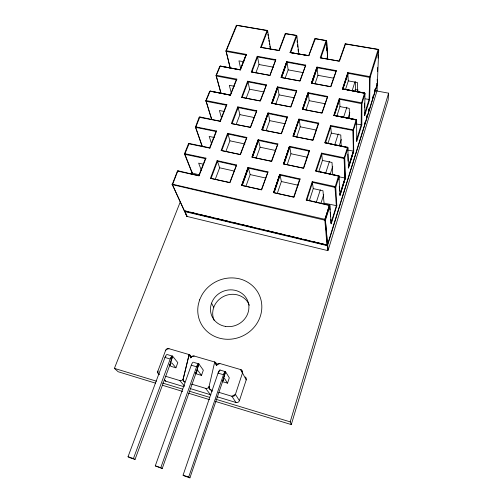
<?xml version="1.0" encoding="UTF-8"?>
<svg xmlns="http://www.w3.org/2000/svg" width="503" height="503" viewBox="0 0 503 503"><rect width="100%" height="100%" fill="white"/><g stroke="black" fill="none" stroke-linecap="round" stroke-linejoin="round"><path stroke-width="0.75" d="M353.735 151.045L348.485 168.033L347.862 147.706L324.825 142.783L330.59 125.473L353.427 129.944L353.735 151.045L348.265 167.31L353.269 151.126L353.295 130.478L356.715 120.23L356.225 119.739L333.759 115.464L339.28 98.575L361.896 102.895L361.82 124.907L356.721 141.261L356.338 140.563L361.173 124.951L361.38 103.618L364.568 92.892L342.417 88.981L347.774 72.602L370.114 76.663L369.667 99.531L364.719 115.407L364.342 114.715L369.032 99.556L369.768 76.494L378.111 49.527L378.495 49.401L345.265 43.78L339.154 61.115L320.254 57.82L326.164 40.397L326.661 41.057L327.679 59.367L326.585 40.756M357.52 91.93L357.532 82.574L348.296 80.882L347.774 72.602M345.41 177.974L339.997 195.485L338.947 176.188L315.601 170.97L321.555 153.101L344.756 157.911L345.41 177.974L339.77 194.755L344.932 178.075L344.077 158.256L347.504 147.247L347.818 147.322M364.424 107.743L364.474 103.09M364.719 115.407L364.939 93.187L343.027 88.893L348.12 73.287L369.598 77.393L370.283 76.915L378.721 50.036L378.199 49.307L378.721 50.036L377.351 83.63L327.352 245.244L184.425 210.964L172.139 184.142L325.309 219.415L327.673 245.011L327.12 245.043M331.238 223.791L329.735 205.608L306.214 200.012L312.231 181.621L335.734 186.726L336.821 205.733L331.238 223.791L331.012 223.055L336.331 205.859L335.023 187.386L338.582 175.717L338.903 175.786L338.582 175.717M327.598 250.444L328.17 250.161L377.074 90.615L377.332 84.341L376.879 83.787M327.019 245.282L324.856 220.195L329.364 205.117L329.698 205.186L329.364 205.117M191.366 357.639L189.134 354.571L183.268 378.69L183.205 380.381L184.89 382.098A2.829 2.641 -46.7 0 1 183.205 380.381L183.155 379.111L189.134 354.571L169.014 348.711L166.606 349.17L165.575 350.522L157.904 371.063L157.816 372.736L159.451 374.427M377.193 79.273L377.351 83.63L376.841 83.894M377.502 71.426L377.652 67.503M378.017 58.084L378.137 54.946M327.604 250.186L327.591 250.563L186.877 216.397L184.5 210.933L184.865 210.814M211.461 118.966L205.953 100.537L226.866 104.693L226.319 105.196L205.997 101.285L205.846 100.707L209.619 91.383L210.254 91.062L230.5 95.18L236.85 79.147L216.171 75.243L216.208 75.984L236.265 79.795L236.85 79.147M376.992 90.32L376.47 90.93L388.599 93.168L388.159 100.015L291.3 424.582L215.598 401.482M221.037 93.577L216.064 75.425L219.729 66.358L220.358 66.044L240.377 69.911L246.439 54.412L226.092 50.684L226.13 51.419L245.967 54.997L246.439 54.412M190.907 357.048A2.779 2.59 -41.4 0 0 189.134 354.571L190.744 357.878L190.907 357.048L191.775 356.508A2.785 2.603 -41.2 0 1 194.208 356.049L214.693 362.015A2.798 2.647 -40.4 0 1 216.529 364.53L216.378 365.373L219.861 363.518L240.723 369.598L242.44 372.786M212.096 391.655L210.795 389.907A2.842 2.704 -47.4 0 1 209.059 388.171L208.99 386.882L214.693 362.015L216.359 364.631M202.137 146.379L195.321 126.775L216.573 131.019L216.02 131.516L195.409 127.29L199.15 117.287L199.867 116.929L220.371 121.292L226.866 104.693M286.804 235.373L184.425 210.964L172.454 184.827L177.741 171.064L177.955 170.75L199.062 175.811L205.96 158.156L184.469 153.629L184.865 154.333L205.406 158.652L205.96 158.156M208.99 386.882L209.103 386.455L209.059 388.171L210.795 389.907L212.247 390.347M199.062 175.811L177.446 171.083L172.183 184.595L324.856 220.195L329.358 205.438M183.155 379.111L183.268 378.69M222.779 381.01L225.558 371.736L220.044 370.032L218.057 373.125L183.073 475.172L184.337 475.976L189.927 477.85L222.779 381.01A4.395 0.981 -73.7 0 1 224.634 378.614L227.532 383.154L229.318 377.854L225.558 371.736L223.477 374.729L188.7 477.058L189.927 477.85M291.3 424.582L290.2 421.879L388.599 93.168M222.552 381.639L225.558 371.736A4.401 0.987 -73.8 0 0 223.703 374.094M339.28 98.575L339.632 99.273L334.376 115.357L356.187 119.626L352.905 130.673L353.552 151.114L348.667 166.914M193.561 362.342L193.41 362.21A4.357 1.157 -73.3 0 0 191.272 365.228L155.282 465.86L162.211 468.557L196.019 373.056L198.842 363.895L194.221 362.537M364.354 124.373L365.046 122.122M366.435 117.627L367.127 115.376L366.404 117.614M368.517 110.88L369.208 108.629M372.446 98.135L373.144 95.891M375.225 89.144L374.528 91.389L375.156 89.132M368.479 110.867L369.171 108.623M195.786 373.679L198.842 363.895L203.325 370.177L201.489 375.408L196.34 373.874L195.447 372.698M169.763 365.253L172.623 356.193L167.273 354.54A4.313 1.295 -72.9 0 0 164.984 357.476L128.032 456.73L129.667 457.648L135.037 459.446L169.763 365.253A4.313 1.258 -72.9 0 1 171.938 363.009L175.924 367.8L177.804 362.644L172.623 356.193A4.32 1.27 -73 0 0 170.448 358.406L133.44 458.541L135.037 459.446M320.889 203.495L323.737 194.56M330.138 174.447L332.747 166.254M339.387 145.398L341.279 139.444M347.919 118.589L349.818 112.628M169.517 365.863L172.623 356.193L170.448 358.406M316.249 202.483L320.317 189.82M325.573 173.428L329.402 161.513M334.665 145.128L338.249 133.955M343.511 117.57L346.863 107.139M352.119 90.754L354.992 81.813M309.276 200.892L313.268 188.606L312.231 181.621M318.632 172.108L322.436 160.419L321.555 153.101M327.95 143.462L331.32 133.094L330.59 125.473M336.897 115.935L339.934 106.598L339.632 99.273L361.38 103.618L362.078 103.134L365.084 93.495L342.769 88.874L347.975 72.941M345.448 89.647L348.296 80.882M356.721 141.261L356.627 120.079L334.111 115.35L339.481 98.928M306.214 200.012L306.843 199.961L312.583 182.394L335.023 187.386L335.834 187.034L339.141 176.415L338.947 175.874L315.601 170.97M316.343 170.888L321.901 153.868L344.473 158.546L348.051 147.939L347.573 147.216L324.825 142.783M325.542 142.72L330.93 126.234L353.295 130.478M217.032 396.741L235.989 402.494A2.767 2.672 -50.8 0 0 239.415 400.652L246.206 379.922A2.722 2.628 -40.6 0 0 245.244 376.973M277.285 193.41L281.378 181.52L279.982 174.755L273.94 192.517L279.781 174.384L273.575 192.618L293.721 196.987L299.581 179.464L300.109 178.955L279.781 174.384L273.575 192.618L293.997 197.245L300.109 178.955M287.219 164.544L290.935 153.748L289.709 146.65L283.862 163.859L289.508 146.291L283.503 163.953L303.384 168.09L309.062 151.107L309.584 150.598L289.508 146.291L283.503 163.953L303.667 168.31L309.584 150.598M298.939 119.06L292.991 136.231L312.747 140.092L318.248 123.631L318.77 123.116L298.939 119.06L292.991 136.231L313.036 140.28L318.77 123.116M306.132 109.585L309.194 100.682L308.282 93.005L302.787 109.189L308.088 92.659L302.441 109.264L321.819 112.955L327.673 96.469L308.088 92.659L302.441 109.264L322.115 113.112L327.673 96.469M312.803 83.328L330.622 86.642L336.312 70.627L316.959 67.044L311.483 83.152L330.917 86.774L336.312 70.627M274.217 192.574L280.146 175.101L299.581 179.464M284.126 163.934L289.873 147.002L309.062 151.107M293.727 136.181L299.14 119.412L293.362 136.112M303.032 109.277L308.44 93.344L327.157 96.991M342.769 88.874L348.12 73.287M334.111 115.35L339.632 99.273M296.688 137.03L300.203 126.813L299.298 119.758L318.248 123.631M314.947 83.963L317.921 75.318L316.959 67.044L311.483 83.152L317.154 67.383L312.061 83.19L317.305 67.723L335.803 71.149M320.254 57.82L339.456 61.215L345.586 43.792M320.82 57.87L326.661 41.057L326.202 40.674L315.243 38.706L314.671 38.964L308.748 55.732L290.086 52.545L296.349 35.311L296.864 35.965L298.87 54.355M245.929 186.299L250.173 174.591L248.312 167.788L242.025 185.286L248.111 167.424L241.66 185.381L261.384 189.662L267.992 171.894L248.111 167.424L241.66 185.381L261.629 189.908L267.992 171.894M256.247 157.86L260.108 147.216L258.423 140.098L252.336 157.055L258.228 139.74L251.972 157.143L271.45 161.193L277.87 143.952L258.228 139.74L251.972 157.143L271.702 161.406L277.87 143.952M268.036 112.898L261.849 129.824L281.208 133.609L287.439 116.866L268.036 112.898L261.849 129.824L281.46 133.785L287.439 116.866M275.638 104.404L279.09 94.891L277.738 87.208L272.016 103.165L277.549 86.868L271.67 103.234L290.665 106.856L296.726 90.597L277.549 86.868L271.67 103.234L290.923 107.007L296.726 90.597M285.075 78.399L288.169 69.873L286.968 61.932L281.416 77.424L286.779 61.599L281.076 77.487L299.838 80.914L305.73 65.113L286.779 61.599L281.076 77.487L300.102 81.033L305.73 65.113M162.211 468.557L160.797 467.708L196.585 366.794L198.842 363.895A4.364 1.132 -73.4 0 0 196.824 366.178M242.314 185.343L248.476 168.134L267.489 172.397M252.613 157.131L258.586 140.438L277.367 144.462M262.597 129.78L268.225 113.25L262.214 129.711M272.28 103.26L277.895 87.547L296.229 91.112M281.667 77.525L287.119 62.271L305.239 65.629M266.087 130.736L269.74 120.657L268.388 113.59L286.943 117.381M210.436 178.307L229.764 182.501L236.58 164.99L217.126 160.614L210.436 178.307L229.972 182.734L236.58 164.99M221.125 150.485L240.214 154.452L246.828 137.451L227.608 133.326L221.125 150.485L240.428 154.654L246.828 137.451M231.361 123.556L250.343 127.259L256.775 110.748L237.774 106.869L231.361 123.556L250.563 127.429L256.775 110.748M241.541 97.337L260.17 100.889L266.42 84.85L247.639 81.19L241.541 97.337L260.391 101.028L266.42 84.85M275.782 59.706L269.929 75.412L275.782 59.706L257.215 56.267L251.293 71.942L269.929 75.412M270.627 49.357L267.671 30.972L267.156 30.325L260.648 47.332L279.247 50.621L285.673 33.506L296.424 35.399L296.695 37.738M260.648 47.332L278.976 50.394L285.232 33.77L296.242 35.462L296.864 35.965L290.696 52.469M211.115 178.276L217.491 161.312L217.126 160.614M221.779 150.472L227.966 134.018L227.608 133.326M232.128 123.512L238.126 107.548L237.774 106.869M242.163 97.362L247.985 81.863L247.639 81.19M251.293 71.942L251.902 71.986L257.555 56.933L257.215 56.267M215.24 179.345L219.641 167.801L217.491 161.312L236.089 165.487M225.746 151.793L229.928 140.821L227.966 134.018L246.351 137.96M236.121 124.574L239.906 114.634L238.126 107.548L256.291 111.264M246.024 98.601L249.601 89.213L247.985 81.863L265.942 85.359M255.801 72.948L259.007 64.529L257.555 56.933L275.304 60.222M220.144 121.091L226.319 105.196M198.836 175.459L205.406 158.652M216.573 131.019L209.883 148.133L209.65 147.813L216.02 131.516M209.613 91.496L210.267 91.169L230.305 95.042L236.265 79.795M261.264 47.263L267.565 30.721L236.379 25.288L225.985 50.872L230.211 68.251M155.641 383.185L118.167 371.748L114.401 368.378L180.256 201.942M191.228 174.201L192.096 172.013M191.555 174.497L192.133 173.045L184.45 153.83L188.512 143.695L209.883 148.133M186.726 216.108L184.5 210.933L184.639 211.524L327.478 245.703L377.332 84.341L376.772 83.888M199.15 117.287L220.371 121.292M190.744 357.878L191.775 356.508L194.208 356.049M165.902 356.3L164.984 357.476L170.203 359.016M172.139 184.243L172.535 184.299L172.454 184.827M188.418 143.845L189.153 143.474L209.65 147.813M177.358 171.221L178.1 170.838M219.717 66.484L220.364 66.163L240.239 69.754M236.24 25.596L236.863 25.288L267.244 30.413L267.621 32.676M345.058 43.956L378.432 49.564L378.721 50.036M285.094 33.965L285.861 33.651M314.671 38.964L315.412 38.643L326.302 40.567L326.39 42.12M184.865 211.141L187.135 216.56L187.443 216.259L187.091 216.127M308.748 55.732L315.412 38.643M208.946 387.316L208.399 387.58A2.842 2.691 -47.2 0 1 205.576 388.335L191.536 384.103M183.105 379.539L182.558 379.796A2.823 2.634 -46.5 0 1 179.766 380.551L165.468 376.238M216.529 364.53L217.063 364.273A2.798 2.66 -40.2 0 1 219.861 363.518M336.821 205.733L324.033 203.105L322.97 190.763L313.268 188.606M172.139 184.142L172.63 183.972M361.82 124.907L356.067 123.945M369.667 99.531L365.191 98.833M324.856 220.195L325.573 219.817L329.937 205.821L329.446 205.061M338.859 176.779L345.221 178.056L339.997 195.485M243.942 61.768L238.944 60.857L240.78 69.024M259.007 64.529L273.406 67.169M288.169 69.873L302.856 72.564M317.921 75.318L333.803 78.229M355.124 89.521L358.211 90.094M342.417 88.981L364.461 93.086M251.902 71.986L268.96 75.161M240.377 69.911L220.22 66.151L216.202 75.727L220.974 93.068M234.36 86.283L229.311 85.315L231.43 93.627M249.601 89.213L264.157 92.018M279.09 94.891L294.079 97.771M309.194 100.682L325.265 103.775M339.934 106.598L349.283 108.397L349.44 118.148M230.5 95.18L210.116 91.181L205.979 101.034L211.694 119.123M333.759 115.464L356.08 119.833M223.772 111.377L219.39 110.49L221.496 117.771M239.906 114.634L254.021 117.482M269.74 120.657L284.912 123.719M300.203 126.813L315.821 129.963M331.32 133.094L340.783 135.005L341.191 146.392M348.019 150.051L353.269 151.126M214.341 137.514L209.173 136.42L211.6 143.795M229.928 140.821L244.955 144.003M260.108 147.216L275.455 150.466M290.935 153.748L307.496 157.257M322.436 160.419L332.018 162.45L332.735 174.711M190.084 388.536L210.92 394.855M325.19 142.657L347.504 147.53M203.13 164.135L198.647 163.142L201.282 170.177M219.641 167.801L234.084 171.014M250.173 174.591L265.836 178.068M281.378 181.52L298.141 185.249M192.133 173.045L199.716 174.969M315.978 170.838L338.576 176.019M306.843 199.961L329.748 205.262L330.075 209.902M288.326 235.737L295.173 237.378M296.695 237.749L301.259 238.843M302.781 239.208L311.91 241.396M313.432 241.761L326.359 244.86M185.626 211.002L188.675 211.732M190.197 212.096L197.05 213.744M198.572 214.108L203.143 215.209M204.664 215.573L213.8 217.768M215.322 218.139L228.268 221.245M232.078 222.163L238.925 223.81M240.453 224.175L245.018 225.275M246.539 225.64L253.393 227.287M257.203 228.199L259.485 228.752M261.007 229.117L264.056 229.846M265.578 230.217L270.149 231.311M271.67 231.676L284.616 234.788M288.42 235.706L295.274 237.353M296.795 237.718L301.366 238.812M302.888 239.183L309.741 240.83M313.545 241.742L320.398 243.389M321.926 243.754L326.491 244.854M191.272 365.228L196.585 366.794M223.477 374.729L218.057 373.125A4.395 1.019 -73.7 0 1 220.044 370.032M175.924 367.8L170.863 366.297L169.498 364.694M222.288 381.595L227.532 383.154M218.786 392.321L231.87 396.263L235.989 402.494M164.336 379.935A2.722 2.515 -47.3 0 0 165.789 381.199L184.035 386.732M114.401 368.378L156.471 381.18M162.482 383.009L182.765 389.184M189.524 391.24L209.814 397.414M215.818 399.244L290.2 421.879M162.387 385.241L182.627 391.422M188.619 393.252L209.606 399.652M378.111 49.527L378.665 49.703M128.032 456.73L133.44 458.541M155.282 465.86L160.797 467.708M183.073 475.172L188.7 477.058M189.153 143.474L184.834 154.031L192.366 173.302M184.859 210.933L184.205 210.449L184.425 210.964M199.867 116.929L195.698 127.404L202.376 146.593M164.204 379.507L165.789 381.199M179.766 380.551L184.538 386.071M236.863 25.288L226.124 51.155L230.368 68.483M205.576 388.335L210.512 394.767M201.489 375.408L198.037 370.736A4.351 1.119 -73.3 0 0 196.019 373.056M239.415 400.652L235.417 394.365L242.484 373A2.811 2.704 -38.6 0 0 240.723 369.598L246.206 379.922M211.543 303.158L213.737 307.421M214.693 362.015L216.378 365.373M267.873 34.179L268.124 35.688M268.382 37.197L268.633 38.7M268.885 40.209L269.136 41.711M269.388 43.22L269.646 44.729M269.897 46.232L270.149 47.741M297.059 40.85L297.242 42.409M297.512 44.748L297.782 47.081M298.059 49.42L298.329 51.752M348.447 167.631L348.485 168.033M330.238 212.222L330.572 216.868M330.735 219.189L331.012 223.055M326.384 231.374L325.309 219.415L324.913 219.962M326.491 232.914L327.352 245.244M338.789 177.961L338.877 179.489M339.28 186.362L339.544 190.939M326.692 47.559L326.862 50.671M327.214 56.889L327.34 59.222M347.812 154.176L348.051 161.13M344.473 158.546L344.932 178.075M355.476 81.844L355.502 90.955M159.067 374.27A2.811 2.584 -46.2 0 1 157.904 371.063M165.575 350.522A2.767 2.546 -41.8 0 1 169.014 348.711M214.247 320.587A19.183 17.919 -26.4 0 1 224.583 295.978A19.183 17.919 -26.4 0 1 249.394 305.271M324.907 219.264L324.907 219.616L329.735 205.608L324.907 219.264M327.252 245.036L327.51 250.507L328.17 250.161L327.793 245.382L327.252 245.036M199.59 299.889L198.314 304.598A32.462 30.249 -26.2 0 0 219.308 338.117A32.462 30.249 -26.2 0 0 258.221 321.222A32.462 30.249 -26.2 0 0 248.589 282.768A31.903 30.551 -51.3 0 0 234.964 278.077A32.462 30.249 -26.2 0 0 201.64 295.481L199.59 299.889M246.137 54.67L240.176 69.804L246.137 54.67M235.417 394.365L231.87 396.263A2.855 2.748 -48.3 0 0 235.417 394.365M308.842 55.676L290.086 52.545L308.842 55.676M225.658 326.441A19.479 18.146 -26.2 0 0 247.985 301.618A19.479 18.146 -26.2 0 0 215.429 296.695A19.479 18.146 -26.2 0 0 225.658 326.441"/></g></svg>
